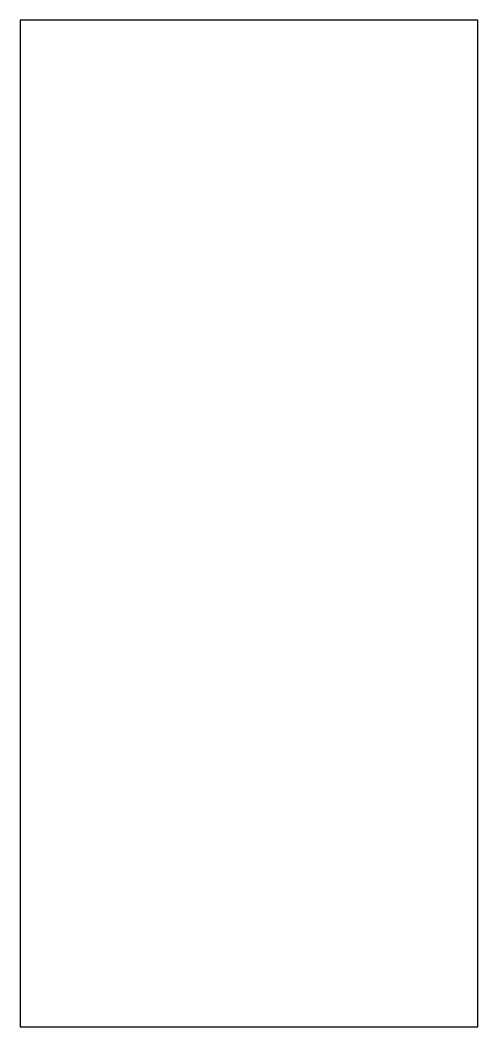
# Model space of a CAD drawing. Extents: x -45 to 45, y -99 to 99.
import ezdxf

# ---------------------------------------------------------------- set-up
doc = ezdxf.new("R2010")
doc.units = 0
doc.layers.get('0').update_dxf_attribs({"linetype": 'CONTINUOUS'})

msp = doc.modelspace()

# ---------------------------------------------------------------- linework, layer by layer
at = {"color": 7, "linetype": 'CONTINUOUS'}
for p, q in [((-45, 99), (-45, -99)), ((45, 99), (-45, 99)), ((45, -99), (45, 99)), ((-45, -99), (45, -99))]:
    msp.add_line(p, q, dxfattribs=at)

doc.saveas('drawing.dxf')
